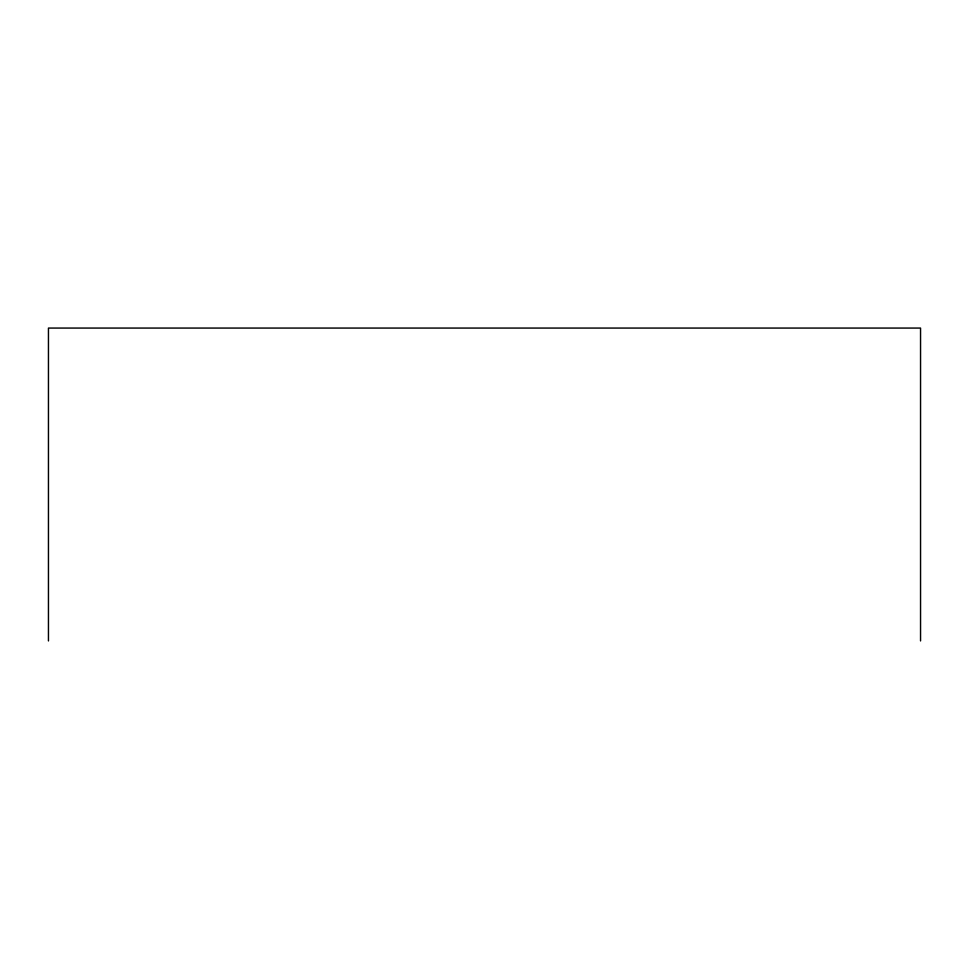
<?xml version="1.0" encoding="UTF-8"?>
<svg xmlns="http://www.w3.org/2000/svg" width="969" height="969" viewBox="0 0 969 969"><rect width="100%" height="100%" fill="white"/><g stroke="black" fill="none" stroke-linecap="round" stroke-linejoin="round"><path stroke-width="1.45" d="M920.55 640.933L920.55 328.067L48.45 328.067L48.45 640.933"/></g></svg>
